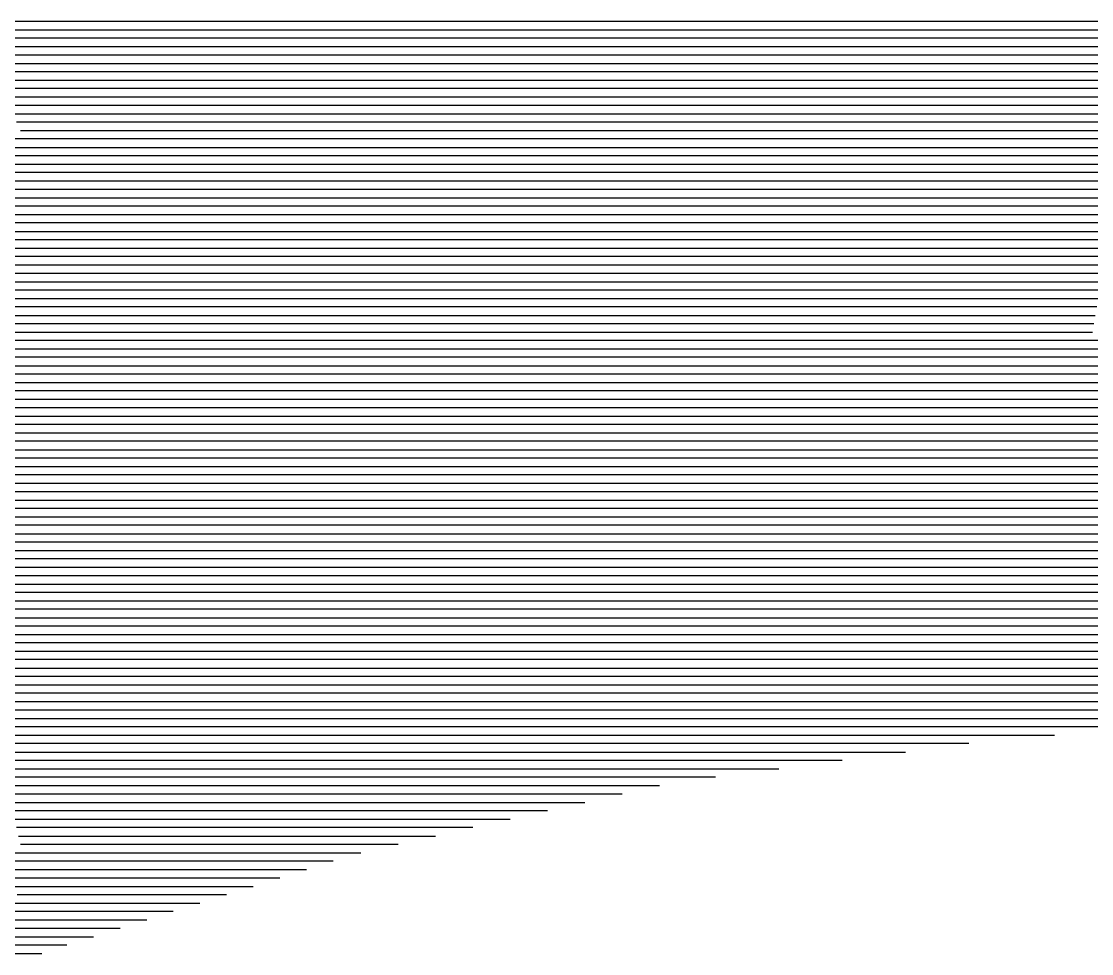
# Model space of a CAD drawing. Header units: metres. Extents: x -6.9 to 6.9, y -7 to 7.
# Drawn here: x -1.582 to -0.308, y 4.74 to 5.85 of the extents above; entities that cross this region are included whole.
import ezdxf

# ---------------------------------------------------------------- set-up
doc = ezdxf.new("R2010")
doc.units = ezdxf.units.M

msp = doc.modelspace()

# ---------------------------------------------------------------- linework, layer by layer
for p, q in [((-1.377505, 5.849597, -0.646579), (-1.643977, 5.849597, -0.691334)), ((-1.639323, 5.839597, -0.690096), (-1.37554, 5.839597, -0.645792)), ((-1.178918, 5.849597, -0.612239), (-1.377505, 5.849597, -0.646579)), ((-1.37554, 5.839597, -0.645792), (-1.174849, 5.839597, -0.611089)), ((-0.942635, 5.849597, -0.572134), (-1.178918, 5.849597, -0.612239)), ((-1.174849, 5.839597, -0.611089), (-0.941171, 5.839597, -0.571426)), ((-0.706876, 5.849597, -0.530883), (-0.942635, 5.849597, -0.572134)), ((-0.941171, 5.839597, -0.571426), (-0.70315, 5.839597, -0.529779)), ((-0.468075, 5.849597, -0.489869), (-0.706876, 5.849597, -0.530883)), ((-0.70315, 5.839597, -0.529779), (-0.467154, 5.839597, -0.489247)), ((-0.243137, 5.849597, -0.450748), (-0.468075, 5.849597, -0.489869)), ((-0.467154, 5.839597, -0.489247), (-0.244858, 5.839597, -0.450586)), ((-1.373575, 5.829597, -0.645006), (-1.634669, 5.829597, -0.688858)), ((-1.170781, 5.829597, -0.609939), (-1.373575, 5.829597, -0.645006)), ((-0.939707, 5.829597, -0.570718), (-1.170781, 5.829597, -0.609939)), ((-0.699425, 5.829597, -0.528676), (-0.939707, 5.829597, -0.570718)), ((-0.466233, 5.829597, -0.488625), (-0.699425, 5.829597, -0.528676)), ((-0.246579, 5.829597, -0.450423), (-0.466233, 5.829597, -0.488625)), ((-1.630015, 5.819597, -0.68762), (-1.37161, 5.819597, -0.64422)), ((-1.37161, 5.819597, -0.64422), (-1.166712, 5.819597, -0.608789)), ((-1.166712, 5.819597, -0.608789), (-0.938243, 5.819597, -0.57001)), ((-0.938243, 5.819597, -0.57001), (-0.695699, 5.819597, -0.527572)), ((-0.695699, 5.819597, -0.527572), (-0.465312, 5.819597, -0.488003)), ((-0.465312, 5.819597, -0.488003), (-0.248299, 5.819597, -0.450261)), ((-1.369644, 5.809597, -0.643433), (-1.62536, 5.809597, -0.686382)), ((-1.620706, 5.799597, -0.685144), (-1.367679, 5.799597, -0.642647)), ((-1.162643, 5.809597, -0.607639), (-1.369644, 5.809597, -0.643433)), ((-1.367679, 5.799597, -0.642647), (-1.158575, 5.799597, -0.606489)), ((-0.936779, 5.809597, -0.569302), (-1.162643, 5.809597, -0.607639)), ((-1.158575, 5.799597, -0.606489), (-0.935315, 5.799597, -0.568594)), ((-0.691973, 5.809597, -0.526468), (-0.936779, 5.809597, -0.569302)), ((-0.935315, 5.799597, -0.568594), (-0.688248, 5.799597, -0.525365)), ((-0.464391, 5.809597, -0.487381), (-0.691973, 5.809597, -0.526468)), ((-0.688248, 5.799597, -0.525365), (-0.46347, 5.799597, -0.486759)), ((-0.25002, 5.809597, -0.450098), (-0.464391, 5.809597, -0.487381)), ((-0.46347, 5.799597, -0.486759), (-0.251741, 5.799597, -0.449936)), ((-1.365714, 5.789597, -0.641861), (-1.616052, 5.789597, -0.683906)), ((-1.154506, 5.789597, -0.605339), (-1.365714, 5.789597, -0.641861)), ((-0.933851, 5.789597, -0.567886), (-1.154506, 5.789597, -0.605339)), ((-0.684522, 5.789597, -0.524261), (-0.933851, 5.789597, -0.567886)), ((-0.462549, 5.789597, -0.486137), (-0.684522, 5.789597, -0.524261)), ((-0.253462, 5.789597, -0.449773), (-0.462549, 5.789597, -0.486137)), ((-1.611398, 5.779597, -0.682668), (-1.363749, 5.779597, -0.641074)), ((-1.363749, 5.779597, -0.641074), (-1.150438, 5.779597, -0.604189)), ((-1.150438, 5.779597, -0.604189), (-0.932387, 5.779597, -0.567178)), ((-0.932387, 5.779597, -0.567178), (-0.680796, 5.779597, -0.523157)), ((-0.680796, 5.779597, -0.523157), (-0.461628, 5.779597, -0.485516)), ((-0.461628, 5.779597, -0.485516), (-0.255182, 5.779597, -0.449611)), ((-1.361783, 5.769597, -0.640288), (-1.606744, 5.769597, -0.68143)), ((-1.146369, 5.769597, -0.603039), (-1.361783, 5.769597, -0.640288)), ((-0.930923, 5.769597, -0.56647), (-1.146369, 5.769597, -0.603039)), ((-0.677071, 5.769597, -0.522054), (-0.930923, 5.769597, -0.56647)), ((-0.460707, 5.769597, -0.484894), (-0.677071, 5.769597, -0.522054)), ((-0.256903, 5.769597, -0.449448), (-0.460707, 5.769597, -0.484894)), ((-1.60209, 5.759597, -0.680193), (-1.359818, 5.759597, -0.639502)), ((-1.357853, 5.749597, -0.638715), (-1.597436, 5.749597, -0.678955)), ((-1.359818, 5.759597, -0.639502), (-1.1423, 5.759597, -0.601889)), ((-1.138232, 5.749597, -0.600739), (-1.357853, 5.749597, -0.638715)), ((-1.1423, 5.759597, -0.601889), (-0.929459, 5.759597, -0.565762)), ((-0.927995, 5.749597, -0.565054), (-1.138232, 5.749597, -0.600739)), ((-0.929459, 5.759597, -0.565762), (-0.673345, 5.759597, -0.52095)), ((-0.669619, 5.749597, -0.519846), (-0.927995, 5.749597, -0.565054)), ((-0.673345, 5.759597, -0.52095), (-0.459785, 5.759597, -0.484272)), ((-0.458864, 5.749597, -0.48365), (-0.669619, 5.749597, -0.519846)), ((-0.459785, 5.759597, -0.484272), (-0.258624, 5.759597, -0.449286)), ((-0.260345, 5.749597, -0.449123), (-0.458864, 5.749597, -0.48365)), ((-1.592782, 5.739597, -0.677717), (-1.355888, 5.739597, -0.637929)), ((-1.355888, 5.739597, -0.637929), (-1.134163, 5.739597, -0.599589)), ((-1.134163, 5.739597, -0.599589), (-0.926531, 5.739597, -0.564346)), ((-0.926531, 5.739597, -0.564346), (-0.665894, 5.739597, -0.518743)), ((-0.665894, 5.739597, -0.518743), (-0.457943, 5.739597, -0.483028)), ((-0.457943, 5.739597, -0.483028), (-0.262065, 5.739597, -0.448961)), ((-1.353922, 5.729597, -0.637143), (-1.588128, 5.729597, -0.676479)), ((-1.130095, 5.729597, -0.598439), (-1.353922, 5.729597, -0.637143)), ((-0.925067, 5.729597, -0.563638), (-1.130095, 5.729597, -0.598439)), ((-0.662168, 5.729597, -0.517639), (-0.925067, 5.729597, -0.563638)), ((-0.457022, 5.729597, -0.482406), (-0.662168, 5.729597, -0.517639)), ((-0.263786, 5.729597, -0.448798), (-0.457022, 5.729597, -0.482406)), ((-1.583474, 5.719597, -0.675241), (-1.351957, 5.719597, -0.636356)), ((-1.351957, 5.719597, -0.636356), (-1.126026, 5.719597, -0.597289)), ((-1.126026, 5.719597, -0.597289), (-0.923603, 5.719597, -0.56293)), ((-0.923603, 5.719597, -0.56293), (-0.658442, 5.719597, -0.516535)), ((-0.658442, 5.719597, -0.516535), (-0.456101, 5.719597, -0.481784)), ((-0.456101, 5.719597, -0.481784), (-0.265507, 5.719597, -0.448636)), ((-1.57882, 5.709597, -0.674003), (-1.789161, 5.709597, -0.709983)), ((-1.78671, 5.699597, -0.709122), (-1.574166, 5.699597, -0.672765)), ((-1.349992, 5.709597, -0.63557), (-1.57882, 5.709597, -0.674003)), ((-1.574166, 5.699597, -0.672765), (-1.348027, 5.699597, -0.634784)), ((-1.121957, 5.709597, -0.596139), (-1.349992, 5.709597, -0.63557)), ((-1.348027, 5.699597, -0.634784), (-1.117889, 5.699597, -0.594989)), ((-0.922139, 5.709597, -0.562222), (-1.121957, 5.709597, -0.596139)), ((-1.117889, 5.699597, -0.594989), (-0.920675, 5.699597, -0.561514)), ((-0.654717, 5.709597, -0.515432), (-0.922139, 5.709597, -0.562222)), ((-0.920675, 5.699597, -0.561514), (-0.650991, 5.699597, -0.514328)), ((-0.45518, 5.709597, -0.481162), (-0.654717, 5.709597, -0.515432)), ((-0.650991, 5.699597, -0.514328), (-0.454259, 5.699597, -0.48054)), ((-0.267228, 5.709597, -0.448473), (-0.45518, 5.709597, -0.481162)), ((-0.454259, 5.699597, -0.48054), (-0.268949, 5.699597, -0.448311)), ((-1.569512, 5.689597, -0.671527), (-1.78426, 5.689597, -0.708261)), ((-1.346062, 5.689597, -0.633997), (-1.569512, 5.689597, -0.671527)), ((-1.11382, 5.689597, -0.593839), (-1.346062, 5.689597, -0.633997)), ((-0.919211, 5.689597, -0.560806), (-1.11382, 5.689597, -0.593839)), ((-0.647265, 5.689597, -0.513224), (-0.919211, 5.689597, -0.560806)), ((-0.453338, 5.689597, -0.479918), (-0.647265, 5.689597, -0.513224)), ((-0.270669, 5.689597, -0.448148), (-0.453338, 5.689597, -0.479918)), ((-1.781809, 5.679597, -0.7074), (-1.564858, 5.679597, -0.670289)), ((-1.564858, 5.679597, -0.670289), (-1.344096, 5.679597, -0.633211)), ((-1.344096, 5.679597, -0.633211), (-1.109752, 5.679597, -0.592689)), ((-1.109752, 5.679597, -0.592689), (-0.917747, 5.679597, -0.560099)), ((-0.917747, 5.679597, -0.560099), (-0.64354, 5.679597, -0.512121)), ((-0.64354, 5.679597, -0.512121), (-0.452417, 5.679597, -0.479296)), ((-0.452417, 5.679597, -0.479296), (-0.27239, 5.679597, -0.447986)), ((-1.560204, 5.669597, -0.669051), (-1.779359, 5.669597, -0.706539)), ((-1.776908, 5.659597, -0.705678), (-1.55555, 5.659597, -0.667813)), ((-1.342131, 5.669597, -0.632425), (-1.560204, 5.669597, -0.669051)), ((-1.55555, 5.659597, -0.667813), (-1.340166, 5.659597, -0.631638)), ((-1.105683, 5.669597, -0.591539), (-1.342131, 5.669597, -0.632425)), ((-1.340166, 5.659597, -0.631638), (-1.101614, 5.659597, -0.590389)), ((-0.916283, 5.669597, -0.559391), (-1.105683, 5.669597, -0.591539)), ((-1.101614, 5.659597, -0.590389), (-0.914819, 5.659597, -0.558683)), ((-0.639814, 5.669597, -0.511017), (-0.916283, 5.669597, -0.559391)), ((-0.914819, 5.659597, -0.558683), (-0.636088, 5.659597, -0.509913)), ((-0.451496, 5.669597, -0.478674), (-0.639814, 5.669597, -0.511017)), ((-0.636088, 5.659597, -0.509913), (-0.450575, 5.659597, -0.478052)), ((-0.274111, 5.669597, -0.447823), (-0.451496, 5.669597, -0.478674)), ((-0.450575, 5.659597, -0.478052), (-0.275832, 5.659597, -0.447661)), ((-1.550895, 5.649597, -0.666575), (-1.774458, 5.649597, -0.704817)), ((-1.338201, 5.649597, -0.630852), (-1.550895, 5.649597, -0.666575)), ((-1.097546, 5.649597, -0.589239), (-1.338201, 5.649597, -0.630852)), ((-0.913355, 5.649597, -0.557975), (-1.097546, 5.649597, -0.589239)), ((-0.632363, 5.649597, -0.50881), (-0.913355, 5.649597, -0.557975)), ((-0.449654, 5.649597, -0.47743), (-0.632363, 5.649597, -0.50881)), ((-0.277552, 5.649597, -0.447498), (-0.449654, 5.649597, -0.47743)), ((-1.772007, 5.639597, -0.703956), (-1.546241, 5.639597, -0.665337)), ((-1.546241, 5.639597, -0.665337), (-1.336235, 5.639597, -0.630066)), ((-1.336235, 5.639597, -0.630066), (-1.093477, 5.639597, -0.588089)), ((-1.093477, 5.639597, -0.588089), (-0.911891, 5.639597, -0.557267)), ((-0.911891, 5.639597, -0.557267), (-0.628637, 5.639597, -0.507706)), ((-0.628637, 5.639597, -0.507706), (-0.448733, 5.639597, -0.476808)), ((-0.448733, 5.639597, -0.476808), (-0.279273, 5.639597, -0.447335)), ((-1.541587, 5.629597, -0.664099), (-1.769557, 5.629597, -0.703095)), ((-1.33427, 5.629597, -0.629279), (-1.541587, 5.629597, -0.664099)), ((-1.089409, 5.629597, -0.586939), (-1.33427, 5.629597, -0.629279)), ((-0.910427, 5.629597, -0.556559), (-1.089409, 5.629597, -0.586939)), ((-0.624911, 5.629597, -0.506602), (-0.910427, 5.629597, -0.556559)), ((-0.447812, 5.629597, -0.476186), (-0.624911, 5.629597, -0.506602)), ((-0.280994, 5.629597, -0.447173), (-0.447812, 5.629597, -0.476186)), ((-1.767106, 5.619597, -0.702234), (-1.536933, 5.619597, -0.662861)), ((-1.532279, 5.609597, -0.661624), (-1.764656, 5.609597, -0.701373)), ((-1.536933, 5.619597, -0.662861), (-1.332305, 5.619597, -0.628493)), ((-1.33034, 5.609597, -0.627707), (-1.532279, 5.609597, -0.661624)), ((-1.332305, 5.619597, -0.628493), (-1.08534, 5.619597, -0.585788)), ((-1.081271, 5.609597, -0.584638), (-1.33034, 5.609597, -0.627707)), ((-1.08534, 5.619597, -0.585788), (-0.908963, 5.619597, -0.555851)), ((-0.907499, 5.609597, -0.555143), (-1.081271, 5.609597, -0.584638)), ((-0.908963, 5.619597, -0.555851), (-0.621186, 5.619597, -0.505499)), ((-0.61746, 5.609597, -0.504395), (-0.907499, 5.609597, -0.555143)), ((-0.621186, 5.619597, -0.505499), (-0.446891, 5.619597, -0.475564)), ((-0.44597, 5.609597, -0.474942), (-0.61746, 5.609597, -0.504395)), ((-0.446891, 5.619597, -0.475564), (-0.282715, 5.619597, -0.44701)), ((-0.284435, 5.609597, -0.446848), (-0.44597, 5.609597, -0.474942)), ((-1.762205, 5.599597, -0.700512), (-1.527625, 5.599597, -0.660386)), ((-1.527625, 5.599597, -0.660386), (-1.328374, 5.599597, -0.62692)), ((-1.328374, 5.599597, -0.62692), (-1.077203, 5.599597, -0.583488)), ((-1.077203, 5.599597, -0.583488), (-0.906035, 5.599597, -0.554435)), ((-0.906035, 5.599597, -0.554435), (-0.613734, 5.599597, -0.503291)), ((-0.613734, 5.599597, -0.503291), (-0.445049, 5.599597, -0.47432)), ((-0.445049, 5.599597, -0.47432), (-0.286156, 5.599597, -0.446685)), ((-1.522971, 5.589597, -0.659148), (-1.759755, 5.589597, -0.699651)), ((-1.326409, 5.589597, -0.626134), (-1.522971, 5.589597, -0.659148)), ((-1.073134, 5.589597, -0.582338), (-1.326409, 5.589597, -0.626134)), ((-0.904571, 5.589597, -0.553727), (-1.073134, 5.589597, -0.582338)), ((-0.610009, 5.589597, -0.502188), (-0.904571, 5.589597, -0.553727)), ((-0.444128, 5.589597, -0.473698), (-0.610009, 5.589597, -0.502188)), ((-0.287877, 5.589597, -0.446523), (-0.444128, 5.589597, -0.473698)), ((-1.757304, 5.579597, -0.69879), (-1.518317, 5.579597, -0.65791)), ((-1.518317, 5.579597, -0.65791), (-1.324444, 5.579597, -0.625348)), ((-1.324444, 5.579597, -0.625348), (-1.069066, 5.579597, -0.581188)), ((-1.069066, 5.579597, -0.581188), (-0.903107, 5.579597, -0.553019)), ((-0.903107, 5.579597, -0.553019), (-0.606283, 5.579597, -0.501084)), ((-0.606283, 5.579597, -0.501084), (-0.443207, 5.579597, -0.473076)), ((-0.443207, 5.579597, -0.473076), (-0.289598, 5.579597, -0.44636)), ((-1.513663, 5.569597, -0.656672), (-1.754854, 5.569597, -0.697929)), ((-1.752403, 5.559597, -0.697068), (-1.509009, 5.559597, -0.655434)), ((-1.322479, 5.569597, -0.624561), (-1.513663, 5.569597, -0.656672)), ((-1.509009, 5.559597, -0.655434), (-1.320513, 5.559597, -0.623775)), ((-1.064997, 5.569597, -0.580038), (-1.322479, 5.569597, -0.624561)), ((-1.320513, 5.559597, -0.623775), (-1.060928, 5.559597, -0.578888)), ((-0.901643, 5.569597, -0.552311), (-1.064997, 5.569597, -0.580038)), ((-1.060928, 5.559597, -0.578888), (-0.900179, 5.559597, -0.551603)), ((-0.602557, 5.569597, -0.49998), (-0.901643, 5.569597, -0.552311)), ((-0.900179, 5.559597, -0.551603), (-0.598832, 5.559597, -0.498877)), ((-0.442286, 5.569597, -0.472454), (-0.602557, 5.569597, -0.49998)), ((-0.598832, 5.559597, -0.498877), (-0.441365, 5.559597, -0.471832)), ((-0.291318, 5.569597, -0.446198), (-0.442286, 5.569597, -0.472454)), ((-0.441365, 5.559597, -0.471832), (-0.293039, 5.559597, -0.446035)), ((-1.504355, 5.549597, -0.654196), (-1.749952, 5.549597, -0.696207)), ((-1.318548, 5.549597, -0.622989), (-1.504355, 5.549597, -0.654196)), ((-1.05686, 5.549597, -0.577738), (-1.318548, 5.549597, -0.622989)), ((-0.898715, 5.549597, -0.550895), (-1.05686, 5.549597, -0.577738)), ((-0.595106, 5.549597, -0.497773), (-0.898715, 5.549597, -0.550895)), ((-0.440444, 5.549597, -0.47121), (-0.595106, 5.549597, -0.497773)), ((-0.29476, 5.549597, -0.445873), (-0.440444, 5.549597, -0.47121)), ((-1.747502, 5.539597, -0.695346), (-1.499701, 5.539597, -0.652958)), ((-1.499701, 5.539597, -0.652958), (-1.316583, 5.539597, -0.622202)), ((-1.316583, 5.539597, -0.622202), (-1.052791, 5.539597, -0.576588)), ((-1.052791, 5.539597, -0.576588), (-0.897251, 5.539597, -0.550187)), ((-0.897251, 5.539597, -0.550187), (-0.59138, 5.539597, -0.496669)), ((-0.59138, 5.539597, -0.496669), (-0.439523, 5.539597, -0.470588)), ((-0.439523, 5.539597, -0.470588), (-0.296481, 5.539597, -0.44571)), ((-1.495047, 5.529597, -0.65172), (-1.745051, 5.529597, -0.694485)), ((-1.742601, 5.519597, -0.693624), (-1.490393, 5.519597, -0.650482)), ((-1.314618, 5.529597, -0.621416), (-1.495047, 5.529597, -0.65172)), ((-1.490393, 5.519597, -0.650482), (-1.312652, 5.519597, -0.62063)), ((-1.048723, 5.529597, -0.575438), (-1.314618, 5.529597, -0.621416)), ((-1.312652, 5.519597, -0.62063), (-1.044654, 5.519597, -0.574288)), ((-0.895787, 5.529597, -0.549479), (-1.048723, 5.529597, -0.575438)), ((-1.044654, 5.519597, -0.574288), (-0.894323, 5.519597, -0.548771)), ((-0.587655, 5.529597, -0.495566), (-0.895787, 5.529597, -0.549479)), ((-0.894323, 5.519597, -0.548771), (-0.583929, 5.519597, -0.494462)), ((-0.438601, 5.529597, -0.469966), (-0.587655, 5.529597, -0.495566)), ((-0.583929, 5.519597, -0.494462), (-0.43768, 5.519597, -0.469344)), ((-0.298202, 5.529597, -0.445548), (-0.438601, 5.529597, -0.469966)), ((-0.43768, 5.519597, -0.469344), (-0.299922, 5.519597, -0.445385)), ((-1.485739, 5.509597, -0.649244), (-1.74015, 5.509597, -0.692763)), ((-1.310687, 5.509597, -0.619843), (-1.485739, 5.509597, -0.649244)), ((-1.040585, 5.509597, -0.573138), (-1.310687, 5.509597, -0.619843)), ((-0.892859, 5.509597, -0.548063), (-1.040585, 5.509597, -0.573138)), ((-0.580203, 5.509597, -0.493358), (-0.892859, 5.509597, -0.548063)), ((-0.436759, 5.509597, -0.468722), (-0.580203, 5.509597, -0.493358)), ((-0.301643, 5.509597, -0.445223), (-0.436759, 5.509597, -0.468722)), ((-1.7377, 5.499597, -0.691901), (-1.481084, 5.499597, -0.648006)), ((-1.481084, 5.499597, -0.648006), (-1.308722, 5.499597, -0.619057)), ((-1.308722, 5.499597, -0.619057), (-1.036517, 5.499597, -0.571988)), ((-1.036517, 5.499597, -0.571988), (-0.891395, 5.499597, -0.547355)), ((-0.891395, 5.499597, -0.547355), (-0.576478, 5.499597, -0.492255)), ((-0.576478, 5.499597, -0.492255), (-0.435838, 5.499597, -0.4681)), ((-0.435838, 5.499597, -0.4681), (-0.303364, 5.499597, -0.44506)), ((-1.47643, 5.489597, -0.646768), (-1.735249, 5.489597, -0.69104)), ((-1.306757, 5.489597, -0.618271), (-1.47643, 5.489597, -0.646768)), ((-1.032448, 5.489597, -0.570838), (-1.306757, 5.489597, -0.618271)), ((-0.889931, 5.489597, -0.546648), (-1.032448, 5.489597, -0.570838)), ((-0.572752, 5.489597, -0.491151), (-0.889931, 5.489597, -0.546648)), ((-0.434917, 5.489597, -0.467478), (-0.572752, 5.489597, -0.491151)), ((-0.305085, 5.489597, -0.444898), (-0.434917, 5.489597, -0.467478)), ((-1.732799, 5.479597, -0.690179), (-1.471776, 5.479597, -0.64553)), ((-1.467122, 5.469597, -0.644292), (-1.730348, 5.469597, -0.689318)), ((-1.471776, 5.479597, -0.64553), (-1.304791, 5.479597, -0.617484)), ((-1.302826, 5.469597, -0.616698), (-1.467122, 5.469597, -0.644292)), ((-1.304791, 5.479597, -0.617484), (-1.02838, 5.479597, -0.569688)), ((-1.024311, 5.469597, -0.568538), (-1.302826, 5.469597, -0.616698)), ((-1.02838, 5.479597, -0.569688), (-0.888467, 5.479597, -0.54594)), ((-0.887003, 5.469597, -0.545232), (-1.024311, 5.469597, -0.568538)), ((-0.888467, 5.479597, -0.54594), (-0.569026, 5.479597, -0.490047)), ((-0.565301, 5.469597, -0.488944), (-0.887003, 5.469597, -0.545232)), ((-0.569026, 5.479597, -0.490047), (-0.433996, 5.479597, -0.466856)), ((-0.433075, 5.469597, -0.466234), (-0.565301, 5.469597, -0.488944)), ((-0.433996, 5.479597, -0.466856), (-0.306805, 5.479597, -0.444735)), ((-0.308526, 5.469597, -0.444573), (-0.433075, 5.469597, -0.466234)), ((0.01901, 5.469597, -0.386533), (-0.308526, 5.469597, -0.444573)), ((-1.727898, 5.459597, -0.688457), (-1.462468, 5.459597, -0.643054)), ((-1.462468, 5.459597, -0.643054), (-1.300861, 5.459597, -0.615912)), ((-1.300861, 5.459597, -0.615912), (-1.020242, 5.459597, -0.567388)), ((-1.020242, 5.459597, -0.567388), (-0.885539, 5.459597, -0.544524)), ((-0.885539, 5.459597, -0.544524), (-0.561575, 5.459597, -0.48784)), ((-0.561575, 5.459597, -0.48784), (-0.432154, 5.459597, -0.465612)), ((-0.432154, 5.459597, -0.465612), (-0.310247, 5.459597, -0.44441)), ((-0.310247, 5.459597, -0.44441), (0.019436, 5.459597, -0.38599)), ((-1.457814, 5.449597, -0.641817), (-1.725447, 5.449597, -0.687596)), ((-1.298896, 5.449597, -0.615125), (-1.457814, 5.449597, -0.641817)), ((-1.016174, 5.449597, -0.566238), (-1.298896, 5.449597, -0.615125)), ((-0.884075, 5.449597, -0.543816), (-1.016174, 5.449597, -0.566238)), ((-0.557849, 5.449597, -0.486736), (-0.884075, 5.449597, -0.543816)), ((-0.431233, 5.449597, -0.46499), (-0.557849, 5.449597, -0.486736)), ((-0.311968, 5.449597, -0.444248), (-0.431233, 5.449597, -0.46499)), ((0.019862, 5.449597, -0.385447), (-0.311968, 5.449597, -0.444248)), ((-1.722997, 5.439597, -0.686735), (-1.45316, 5.439597, -0.640579)), ((-1.45316, 5.439597, -0.640579), (-1.29693, 5.439597, -0.614339)), ((-1.29693, 5.439597, -0.614339), (-1.012105, 5.439597, -0.565088)), ((-1.012105, 5.439597, -0.565088), (-0.882611, 5.439597, -0.543108)), ((-0.882611, 5.439597, -0.543108), (-0.554124, 5.439597, -0.485633)), ((-0.554124, 5.439597, -0.485633), (-0.430312, 5.439597, -0.464368)), ((-0.430312, 5.439597, -0.464368), (-0.313688, 5.439597, -0.444085)), ((-0.313688, 5.439597, -0.444085), (0.020288, 5.439597, -0.384904)), ((-1.448506, 5.429597, -0.639341), (-1.720546, 5.429597, -0.685874)), ((-1.718096, 5.419597, -0.685013), (-1.443852, 5.419597, -0.638103)), ((-1.294965, 5.429597, -0.613553), (-1.448506, 5.429597, -0.639341)), ((-1.443852, 5.419597, -0.638103), (-1.293, 5.419597, -0.612766)), ((-1.008037, 5.429597, -0.563938), (-1.294965, 5.429597, -0.613553)), ((-1.293, 5.419597, -0.612766), (-1.003968, 5.419597, -0.562788)), ((-0.881147, 5.429597, -0.5424), (-1.008037, 5.429597, -0.563938)), ((-1.003968, 5.419597, -0.562788), (-0.879683, 5.419597, -0.541692)), ((-0.550398, 5.429597, -0.484529), (-0.881147, 5.429597, -0.5424)), ((-0.879683, 5.419597, -0.541692), (-0.546672, 5.419597, -0.483425)), ((-0.429391, 5.429597, -0.463746), (-0.550398, 5.429597, -0.484529)), ((-0.546672, 5.419597, -0.483425), (-0.42847, 5.419597, -0.463124)), ((-0.315409, 5.429597, -0.443923), (-0.429391, 5.429597, -0.463746)), ((-0.42847, 5.419597, -0.463124), (-0.31713, 5.419597, -0.44376)), ((-0.31713, 5.419597, -0.44376), (0.02114, 5.419597, -0.383818)), ((0.020714, 5.429597, -0.384361), (-0.315409, 5.429597, -0.443923)), ((-1.439198, 5.409597, -0.636865), (-1.715645, 5.409597, -0.684152)), ((-1.291035, 5.409597, -0.61198), (-1.439198, 5.409597, -0.636865)), ((-0.999899, 5.409597, -0.561638), (-1.291035, 5.409597, -0.61198)), ((-0.878219, 5.409597, -0.540984), (-0.999899, 5.409597, -0.561638)), ((-0.542947, 5.409597, -0.482322), (-0.878219, 5.409597, -0.540984)), ((-0.427549, 5.409597, -0.462502), (-0.542947, 5.409597, -0.482322)), ((-0.318851, 5.409597, -0.443598), (-0.427549, 5.409597, -0.462502)), ((0.021565, 5.409597, -0.383275), (-0.318851, 5.409597, -0.443598)), ((-1.713195, 5.399597, -0.683291), (-1.434544, 5.399597, -0.635627)), ((-1.434544, 5.399597, -0.635627), (-1.289069, 5.399597, -0.611194)), ((-1.289069, 5.399597, -0.611194), (-0.995831, 5.399597, -0.560487)), ((-0.995831, 5.399597, -0.560487), (-0.876755, 5.399597, -0.540276)), ((-0.876755, 5.399597, -0.540276), (-0.539221, 5.399597, -0.481218)), ((-0.539221, 5.399597, -0.481218), (-0.426628, 5.399597, -0.46188)), ((-0.426628, 5.399597, -0.46188), (-0.320571, 5.399597, -0.443435)), ((-0.320571, 5.399597, -0.443435), (0.021991, 5.399597, -0.382732)), ((-1.42989, 5.389597, -0.634389), (-1.710744, 5.389597, -0.68243)), ((-1.708294, 5.379597, -0.681569), (-1.425236, 5.379597, -0.633151)), ((-1.287104, 5.389597, -0.610407), (-1.42989, 5.389597, -0.634389)), ((-1.425236, 5.379597, -0.633151), (-1.285139, 5.379597, -0.609621)), ((-0.991762, 5.389597, -0.559337), (-1.287104, 5.389597, -0.610407)), ((-1.285139, 5.379597, -0.609621), (-0.987694, 5.379597, -0.558187)), ((-0.875291, 5.389597, -0.539568), (-0.991762, 5.389597, -0.559337)), ((-0.987694, 5.379597, -0.558187), (-0.873827, 5.379597, -0.53886)), ((-0.535495, 5.389597, -0.480114), (-0.875291, 5.389597, -0.539568)), ((-0.873827, 5.379597, -0.53886), (-0.53177, 5.379597, -0.479011)), ((-0.425707, 5.389597, -0.461258), (-0.535495, 5.389597, -0.480114)), ((-0.53177, 5.379597, -0.479011), (-0.424786, 5.379597, -0.460636)), ((-0.322292, 5.389597, -0.443273), (-0.425707, 5.389597, -0.461258)), ((-0.424786, 5.379597, -0.460636), (-0.324013, 5.379597, -0.44311)), ((-0.324013, 5.379597, -0.44311), (0.022843, 5.379597, -0.381646)), ((0.022417, 5.389597, -0.382189), (-0.322292, 5.389597, -0.443273)), ((-1.420582, 5.369597, -0.631913), (-1.705843, 5.369597, -0.680708)), ((-1.283174, 5.369597, -0.608835), (-1.420582, 5.369597, -0.631913)), ((-0.983625, 5.369597, -0.557037), (-1.283174, 5.369597, -0.608835)), ((-0.872363, 5.369597, -0.538152), (-0.983625, 5.369597, -0.557037)), ((-0.528044, 5.369597, -0.477907), (-0.872363, 5.369597, -0.538152)), ((-0.423865, 5.369597, -0.460014), (-0.528044, 5.369597, -0.477907)), ((-0.325734, 5.369597, -0.442947), (-0.423865, 5.369597, -0.460014)), ((0.023269, 5.369597, -0.381103), (-0.325734, 5.369597, -0.442947)), ((-1.703393, 5.359597, -0.679847), (-1.415928, 5.359597, -0.630675)), ((-1.415928, 5.359597, -0.630675), (-1.281208, 5.359597, -0.608048)), ((-1.281208, 5.359597, -0.608048), (-0.979556, 5.359597, -0.555887)), ((-0.979556, 5.359597, -0.555887), (-0.870899, 5.359597, -0.537444)), ((-0.870899, 5.359597, -0.537444), (-0.524318, 5.359597, -0.476803)), ((-0.524318, 5.359597, -0.476803), (-0.422944, 5.359597, -0.459392)), ((-0.422944, 5.359597, -0.459392), (-0.327454, 5.359597, -0.442785)), ((-0.327454, 5.359597, -0.442785), (0.023695, 5.359597, -0.380561)), ((-1.411274, 5.349597, -0.629437), (-1.700942, 5.349597, -0.678986)), ((-1.279243, 5.349597, -0.607262), (-1.411274, 5.349597, -0.629437)), ((-0.975488, 5.349597, -0.554737), (-1.279243, 5.349597, -0.607262)), ((-0.869435, 5.349597, -0.536736), (-0.975488, 5.349597, -0.554737)), ((-0.520593, 5.349597, -0.4757), (-0.869435, 5.349597, -0.536736)), ((-0.422023, 5.349597, -0.45877), (-0.520593, 5.349597, -0.4757)), ((-0.329175, 5.349597, -0.442622), (-0.422023, 5.349597, -0.45877)), ((0.024121, 5.349597, -0.380018), (-0.329175, 5.349597, -0.442622)), ((-1.698492, 5.339597, -0.678125), (-1.406619, 5.339597, -0.628199)), ((-1.401965, 5.329597, -0.626961), (-1.696041, 5.329597, -0.677264)), ((-1.406619, 5.339597, -0.628199), (-1.277278, 5.339597, -0.606476)), ((-1.275313, 5.329597, -0.605689), (-1.401965, 5.329597, -0.626961)), ((-1.277278, 5.339597, -0.606476), (-0.971419, 5.339597, -0.553587)), ((-0.967351, 5.329597, -0.552437), (-1.275313, 5.329597, -0.605689)), ((-0.971419, 5.339597, -0.553587), (-0.867971, 5.339597, -0.536028)), ((-0.866507, 5.329597, -0.53532), (-0.967351, 5.329597, -0.552437)), ((-0.867971, 5.339597, -0.536028), (-0.516867, 5.339597, -0.474596)), ((-0.513141, 5.329597, -0.473492), (-0.866507, 5.329597, -0.53532)), ((-0.516867, 5.339597, -0.474596), (-0.421102, 5.339597, -0.458148)), ((-0.420181, 5.329597, -0.457526), (-0.513141, 5.329597, -0.473492)), ((-0.421102, 5.339597, -0.458148), (-0.330896, 5.339597, -0.44246)), ((-0.332617, 5.329597, -0.442297), (-0.420181, 5.329597, -0.457526)), ((0.024972, 5.329597, -0.378932), (-0.332617, 5.329597, -0.442297)), ((-0.330896, 5.339597, -0.44246), (0.024547, 5.339597, -0.379475)), ((-1.693591, 5.319597, -0.676403), (-1.397311, 5.319597, -0.625723)), ((-1.397311, 5.319597, -0.625723), (-1.273348, 5.319597, -0.604903)), ((-1.273348, 5.319597, -0.604903), (-0.963282, 5.319597, -0.551287)), ((-0.963282, 5.319597, -0.551287), (-0.865043, 5.319597, -0.534612)), ((-0.865043, 5.319597, -0.534612), (-0.509416, 5.319597, -0.472389)), ((-0.509416, 5.319597, -0.472389), (-0.41926, 5.319597, -0.456904)), ((-0.41926, 5.319597, -0.456904), (-0.334338, 5.319597, -0.442135)), ((-0.334338, 5.319597, -0.442135), (0.025398, 5.319597, -0.378389)), ((-1.392657, 5.309597, -0.624485), (-1.69114, 5.309597, -0.675542)), ((-1.271382, 5.309597, -0.604117), (-1.392657, 5.309597, -0.624485)), ((-0.959213, 5.309597, -0.550137), (-1.271382, 5.309597, -0.604117)), ((-0.863579, 5.309597, -0.533905), (-0.959213, 5.309597, -0.550137)), ((-0.50569, 5.309597, -0.471285), (-0.863579, 5.309597, -0.533905)), ((-0.418339, 5.309597, -0.456282), (-0.50569, 5.309597, -0.471285)), ((-0.336058, 5.309597, -0.441972), (-0.418339, 5.309597, -0.456282)), ((0.025824, 5.309597, -0.377846), (-0.336058, 5.309597, -0.441972)), ((-1.68869, 5.299597, -0.674681), (-1.388003, 5.299597, -0.623247)), ((-1.383349, 5.289597, -0.62201), (-1.686239, 5.289597, -0.67382)), ((-1.388003, 5.299597, -0.623247), (-1.269417, 5.299597, -0.60333)), ((-1.267452, 5.289597, -0.602544), (-1.383349, 5.289597, -0.62201)), ((-1.269417, 5.299597, -0.60333), (-0.955145, 5.299597, -0.548987)), ((-0.951076, 5.289597, -0.547837), (-1.267452, 5.289597, -0.602544)), ((-0.955145, 5.299597, -0.548987), (-0.862115, 5.299597, -0.533197)), ((-0.860651, 5.289597, -0.532489), (-0.951076, 5.289597, -0.547837)), ((-0.862115, 5.299597, -0.533197), (-0.501964, 5.299597, -0.470181)), ((-0.498239, 5.289597, -0.469078), (-0.860651, 5.289597, -0.532489)), ((-0.501964, 5.299597, -0.470181), (-0.417418, 5.299597, -0.45566)), ((-0.416496, 5.289597, -0.455039), (-0.498239, 5.289597, -0.469078)), ((-0.417418, 5.299597, -0.45566), (-0.337779, 5.299597, -0.44181)), ((-0.3395, 5.289597, -0.441647), (-0.416496, 5.289597, -0.455039)), ((0.026676, 5.289597, -0.37676), (-0.3395, 5.289597, -0.441647)), ((-0.337779, 5.299597, -0.44181), (0.02625, 5.299597, -0.377303)), ((-1.683789, 5.279597, -0.672959), (-1.378695, 5.279597, -0.620772)), ((-1.378695, 5.279597, -0.620772), (-1.265487, 5.279597, -0.601758)), ((-1.265487, 5.279597, -0.601758), (-0.947008, 5.279597, -0.546687)), ((-0.947008, 5.279597, -0.546687), (-0.859187, 5.279597, -0.531781)), ((-0.859187, 5.279597, -0.531781), (-0.494513, 5.279597, -0.467974)), ((-0.494513, 5.279597, -0.467974), (-0.415575, 5.279597, -0.454417)), ((-0.415575, 5.279597, -0.454417), (-0.341221, 5.279597, -0.441485)), ((-0.341221, 5.279597, -0.441485), (0.027102, 5.279597, -0.376217)), ((-1.374041, 5.269597, -0.619534), (-1.681338, 5.269597, -0.672098)), ((-1.263521, 5.269597, -0.600971), (-1.374041, 5.269597, -0.619534)), ((-0.942939, 5.269597, -0.545537), (-1.263521, 5.269597, -0.600971)), ((-0.857723, 5.269597, -0.531073), (-0.942939, 5.269597, -0.545537)), ((-0.490787, 5.269597, -0.46687), (-0.857723, 5.269597, -0.531073)), ((-0.414654, 5.269597, -0.453795), (-0.490787, 5.269597, -0.46687)), ((-0.342941, 5.269597, -0.441322), (-0.414654, 5.269597, -0.453795)), ((0.027528, 5.269597, -0.375674), (-0.342941, 5.269597, -0.441322)), ((-1.678888, 5.259597, -0.671237), (-1.369387, 5.259597, -0.618296)), ((-1.369387, 5.259597, -0.618296), (-1.261556, 5.259597, -0.600185)), ((-1.261556, 5.259597, -0.600185), (-0.93887, 5.259597, -0.544387)), ((-0.93887, 5.259597, -0.544387), (-0.856259, 5.259597, -0.530365)), ((-0.856259, 5.259597, -0.530365), (-0.487062, 5.259597, -0.465767)), ((-0.487062, 5.259597, -0.465767), (-0.413733, 5.259597, -0.453173)), ((-0.413733, 5.259597, -0.453173), (-0.344662, 5.259597, -0.44116)), ((-0.344662, 5.259597, -0.44116), (0.027954, 5.259597, -0.375131)), ((-1.364733, 5.249597, -0.617058), (-1.676437, 5.249597, -0.670376)), ((-1.673987, 5.239597, -0.669515), (-1.360079, 5.239597, -0.61582)), ((-1.259591, 5.249597, -0.599399), (-1.364733, 5.249597, -0.617058)), ((-1.360079, 5.239597, -0.61582), (-1.257626, 5.239597, -0.598612)), ((-0.934802, 5.249597, -0.543237), (-1.259591, 5.249597, -0.599399)), ((-1.257626, 5.239597, -0.598612), (-0.930733, 5.239597, -0.542087)), ((-0.854795, 5.249597, -0.529657), (-0.934802, 5.249597, -0.543237)), ((-0.930733, 5.239597, -0.542087), (-0.853331, 5.239597, -0.528949)), ((-0.483336, 5.249597, -0.464663), (-0.854795, 5.249597, -0.529657)), ((-0.853331, 5.239597, -0.528949), (-0.47961, 5.239597, -0.463559)), ((-0.412812, 5.249597, -0.452551), (-0.483336, 5.249597, -0.464663)), ((-0.47961, 5.239597, -0.463559), (-0.411891, 5.239597, -0.451929)), ((-0.346383, 5.249597, -0.440997), (-0.412812, 5.249597, -0.452551)), ((-0.411891, 5.239597, -0.451929), (-0.348104, 5.239597, -0.440835)), ((-0.348104, 5.239597, -0.440835), (0.028805, 5.239597, -0.374046)), ((0.02838, 5.249597, -0.374589), (-0.346383, 5.249597, -0.440997)), ((-1.355425, 5.229597, -0.614582), (-1.671536, 5.229597, -0.668654)), ((-1.25566, 5.229597, -0.597826), (-1.355425, 5.229597, -0.614582)), ((-0.926665, 5.229597, -0.540937), (-1.25566, 5.229597, -0.597826)), ((-0.851868, 5.229597, -0.528241), (-0.926665, 5.229597, -0.540937)), ((-0.475885, 5.229597, -0.462456), (-0.851868, 5.229597, -0.528241)), ((-0.41097, 5.229597, -0.451307), (-0.475885, 5.229597, -0.462456)), ((-0.349824, 5.229597, -0.440672), (-0.41097, 5.229597, -0.451307)), ((0.029231, 5.229597, -0.373503), (-0.349824, 5.229597, -0.440672)), ((-1.669086, 5.219597, -0.667793), (-1.350771, 5.219597, -0.613344)), ((-1.350771, 5.219597, -0.613344), (-1.253695, 5.219597, -0.59704)), ((-1.253695, 5.219597, -0.59704), (-0.922596, 5.219597, -0.539787)), ((-0.922596, 5.219597, -0.539787), (-0.850404, 5.219597, -0.527533)), ((-0.850404, 5.219597, -0.527533), (-0.472159, 5.219597, -0.461352)), ((-0.472159, 5.219597, -0.461352), (-0.410049, 5.219597, -0.450685)), ((-0.410049, 5.219597, -0.450685), (-0.351545, 5.219597, -0.44051)), ((-0.351545, 5.219597, -0.44051), (0.029657, 5.219597, -0.37296)), ((-1.346117, 5.209597, -0.612106), (-1.666635, 5.209597, -0.666932)), ((-1.25173, 5.209597, -0.596253), (-1.346117, 5.209597, -0.612106)), ((-0.918527, 5.209597, -0.538637), (-1.25173, 5.209597, -0.596253)), ((-0.84894, 5.209597, -0.526825), (-0.918527, 5.209597, -0.538637)), ((-0.468433, 5.209597, -0.460248), (-0.84894, 5.209597, -0.526825)), ((-0.409128, 5.209597, -0.450063), (-0.468433, 5.209597, -0.460248)), ((-0.353266, 5.209597, -0.440347), (-0.409128, 5.209597, -0.450063)), ((0.030083, 5.209597, -0.372417), (-0.353266, 5.209597, -0.440347)), ((-1.664185, 5.199597, -0.666071), (-1.341463, 5.199597, -0.610868)), ((-1.336809, 5.189597, -0.60963), (-1.661734, 5.189597, -0.66521)), ((-1.341463, 5.199597, -0.610868), (-1.249765, 5.199597, -0.595467)), ((-1.247799, 5.189597, -0.594681), (-1.336809, 5.189597, -0.60963)), ((-1.249765, 5.199597, -0.595467), (-0.914459, 5.199597, -0.537487)), ((-0.91039, 5.189597, -0.536337), (-1.247799, 5.189597, -0.594681)), ((-0.914459, 5.199597, -0.537487), (-0.847476, 5.199597, -0.526117)), ((-0.846012, 5.189597, -0.525409), (-0.91039, 5.189597, -0.536337)), ((-0.847476, 5.199597, -0.526117), (-0.464707, 5.199597, -0.459145)), ((-0.460982, 5.189597, -0.458041), (-0.846012, 5.189597, -0.525409)), ((-0.464707, 5.199597, -0.459145), (-0.408207, 5.199597, -0.449441)), ((-0.407286, 5.189597, -0.448819), (-0.460982, 5.189597, -0.458041)), ((-0.408207, 5.199597, -0.449441), (-0.354987, 5.199597, -0.440185)), ((-0.356707, 5.189597, -0.440022), (-0.407286, 5.189597, -0.448819)), ((0.030935, 5.189597, -0.371331), (-0.356707, 5.189597, -0.440022)), ((-0.354987, 5.199597, -0.440185), (0.030509, 5.199597, -0.371874)), ((-1.659284, 5.179597, -0.664349), (-1.332154, 5.179597, -0.608392)), ((-1.332154, 5.179597, -0.608392), (-1.245834, 5.179597, -0.593894)), ((-1.245834, 5.179597, -0.593894), (-0.906322, 5.179597, -0.535187)), ((-0.906322, 5.179597, -0.535187), (-0.844548, 5.179597, -0.524701)), ((-0.844548, 5.179597, -0.524701), (-0.457256, 5.179597, -0.456937)), ((-0.457256, 5.179597, -0.456937), (-0.406365, 5.179597, -0.448197)), ((-0.406365, 5.179597, -0.448197), (-0.358428, 5.179597, -0.43986)), ((-0.358428, 5.179597, -0.43986), (0.031361, 5.179597, -0.370788)), ((-1.3275, 5.169597, -0.607154), (-1.656833, 5.169597, -0.663488)), ((-1.243869, 5.169597, -0.593108), (-1.3275, 5.169597, -0.607154)), ((-0.902253, 5.169597, -0.534036), (-1.243869, 5.169597, -0.593108)), ((-0.843084, 5.169597, -0.523993), (-0.902253, 5.169597, -0.534036)), ((-0.45353, 5.169597, -0.455834), (-0.843084, 5.169597, -0.523993)), ((-0.405444, 5.169597, -0.447575), (-0.45353, 5.169597, -0.455834)), ((-0.360149, 5.169597, -0.439697), (-0.405444, 5.169597, -0.447575)), ((0.031787, 5.169597, -0.370245), (-0.360149, 5.169597, -0.439697)), ((-1.654383, 5.159597, -0.662627), (-1.322846, 5.159597, -0.605916)), ((-1.318192, 5.149597, -0.604678), (-1.651932, 5.149597, -0.661766)), ((-1.322846, 5.159597, -0.605916), (-1.241904, 5.159597, -0.592322)), ((-1.239938, 5.149597, -0.591535), (-1.318192, 5.149597, -0.604678)), ((-1.241904, 5.159597, -0.592322), (-0.898184, 5.159597, -0.532886)), ((-0.894116, 5.149597, -0.531736), (-1.239938, 5.149597, -0.591535)), ((-0.898184, 5.159597, -0.532886), (-0.84162, 5.159597, -0.523285)), ((-0.840156, 5.149597, -0.522577), (-0.894116, 5.149597, -0.531736)), ((-0.84162, 5.159597, -0.523285), (-0.449805, 5.159597, -0.45473)), ((-0.446079, 5.149597, -0.453626), (-0.840156, 5.149597, -0.522577)), ((-0.449805, 5.159597, -0.45473), (-0.404523, 5.159597, -0.446953)), ((-0.403602, 5.149597, -0.446331), (-0.446079, 5.149597, -0.453626)), ((-0.404523, 5.159597, -0.446953), (-0.36187, 5.159597, -0.439535)), ((-0.363591, 5.149597, -0.439372), (-0.403602, 5.149597, -0.446331)), ((0.032638, 5.149597, -0.369159), (-0.363591, 5.149597, -0.439372)), ((-0.36187, 5.159597, -0.439535), (0.032212, 5.159597, -0.369702)), ((-1.649482, 5.139597, -0.660905), (-1.313538, 5.139597, -0.60344)), ((-1.313538, 5.139597, -0.60344), (-1.237973, 5.139597, -0.590749)), ((-1.237973, 5.139597, -0.590749), (-0.890047, 5.139597, -0.530586)), ((-0.890047, 5.139597, -0.530586), (-0.838692, 5.139597, -0.521869)), ((-0.838692, 5.139597, -0.521869), (-0.442353, 5.139597, -0.452523)), ((-0.442353, 5.139597, -0.452523), (-0.402681, 5.139597, -0.445709)), ((-0.402681, 5.139597, -0.445709), (-0.365311, 5.139597, -0.43921)), ((-0.365311, 5.139597, -0.43921), (0.033064, 5.139597, -0.368617)), ((-1.308884, 5.129597, -0.602203), (-1.647031, 5.129597, -0.660044)), ((-1.236008, 5.129597, -0.589963), (-1.308884, 5.129597, -0.602203)), ((-0.885979, 5.129597, -0.529436), (-1.236008, 5.129597, -0.589963)), ((-0.837228, 5.129597, -0.521161), (-0.885979, 5.129597, -0.529436)), ((-0.438628, 5.129597, -0.451419), (-0.837228, 5.129597, -0.521161)), ((-0.40176, 5.129597, -0.445087), (-0.438628, 5.129597, -0.451419)), ((-0.367032, 5.129597, -0.439047), (-0.40176, 5.129597, -0.445087)), ((0.03349, 5.129597, -0.368074), (-0.367032, 5.129597, -0.439047)), ((-1.64458, 5.119597, -0.659183), (-1.30423, 5.119597, -0.600965)), ((-1.30423, 5.119597, -0.600965), (-1.234043, 5.119597, -0.589176)), ((-1.234043, 5.119597, -0.589176), (-0.88191, 5.119597, -0.528286)), ((-0.88191, 5.119597, -0.528286), (-0.835764, 5.119597, -0.520454)), ((-0.835764, 5.119597, -0.520454), (-0.434902, 5.119597, -0.450315)), ((-0.434902, 5.119597, -0.450315), (-0.400839, 5.119597, -0.444465)), ((-0.400839, 5.119597, -0.444465), (-0.368753, 5.119597, -0.438884)), ((-0.368753, 5.119597, -0.438884), (0.033916, 5.119597, -0.367531)), ((-1.299576, 5.109597, -0.599727), (-1.64213, 5.109597, -0.658322)), ((-1.639679, 5.099597, -0.657461), (-1.294922, 5.099597, -0.598489)), ((-1.232077, 5.109597, -0.58839), (-1.299576, 5.109597, -0.599727)), ((-1.294922, 5.099597, -0.598489), (-1.230112, 5.099597, -0.587604)), ((-0.877841, 5.109597, -0.527136), (-1.232077, 5.109597, -0.58839)), ((-1.230112, 5.099597, -0.587604), (-0.873773, 5.099597, -0.525986)), ((-0.8343, 5.109597, -0.519746), (-0.877841, 5.109597, -0.527136)), ((-0.873773, 5.099597, -0.525986), (-0.832836, 5.099597, -0.519038)), ((-0.431176, 5.109597, -0.449212), (-0.8343, 5.109597, -0.519746)), ((-0.832836, 5.099597, -0.519038), (-0.427451, 5.099597, -0.448108)), ((-0.399918, 5.109597, -0.443843), (-0.431176, 5.109597, -0.449212)), ((-0.427451, 5.099597, -0.448108), (-0.398997, 5.099597, -0.443221)), ((-0.370474, 5.109597, -0.438722), (-0.399918, 5.109597, -0.443843)), ((-0.398997, 5.099597, -0.443221), (-0.372194, 5.099597, -0.438559)), ((-0.372194, 5.099597, -0.438559), (0.034768, 5.099597, -0.366445)), ((0.034342, 5.109597, -0.366988), (-0.370474, 5.109597, -0.438722)), ((-1.290268, 5.089597, -0.597251), (-1.637229, 5.089597, -0.6566)), ((-1.228147, 5.089597, -0.586817), (-1.290268, 5.089597, -0.597251)), ((-0.869704, 5.089597, -0.524836), (-1.228147, 5.089597, -0.586817)), ((-0.831372, 5.089597, -0.51833), (-0.869704, 5.089597, -0.524836)), ((-0.423725, 5.089597, -0.447004), (-0.831372, 5.089597, -0.51833)), ((-0.398076, 5.089597, -0.442599), (-0.423725, 5.089597, -0.447004)), ((-0.373915, 5.089597, -0.438397), (-0.398076, 5.089597, -0.442599)), ((0.035194, 5.089597, -0.365902), (-0.373915, 5.089597, -0.438397)), ((-1.634778, 5.079597, -0.655739), (-1.285614, 5.079597, -0.596013)), ((-1.285614, 5.079597, -0.596013), (-1.226182, 5.079597, -0.586031)), ((-1.226182, 5.079597, -0.586031), (-0.865636, 5.079597, -0.523686)), ((-0.865636, 5.079597, -0.523686), (-0.829908, 5.079597, -0.517622)), ((-0.829908, 5.079597, -0.517622), (-0.419999, 5.079597, -0.445901)), ((-0.419999, 5.079597, -0.445901), (-0.397155, 5.079597, -0.441977)), ((-0.397155, 5.079597, -0.441977), (-0.375636, 5.079597, -0.438234)), ((-0.375636, 5.079597, -0.438234), (0.035619, 5.079597, -0.365359)), ((-1.28096, 5.069597, -0.594775), (-1.632328, 5.069597, -0.654878)), ((-1.224216, 5.069597, -0.585245), (-1.28096, 5.069597, -0.594775)), ((-0.861567, 5.069597, -0.522536), (-1.224216, 5.069597, -0.585245)), ((-0.828444, 5.069597, -0.516914), (-0.861567, 5.069597, -0.522536)), ((-0.416274, 5.069597, -0.444797), (-0.828444, 5.069597, -0.516914)), ((-0.396234, 5.069597, -0.441355), (-0.416274, 5.069597, -0.444797)), ((-0.377357, 5.069597, -0.438072), (-0.396234, 5.069597, -0.441355)), ((0.036045, 5.069597, -0.364816), (-0.377357, 5.069597, -0.438072)), ((-1.629877, 5.059597, -0.654017), (-1.276306, 5.059597, -0.593537)), ((-1.271652, 5.049597, -0.592299), (-1.627427, 5.049597, -0.653156)), ((-1.276306, 5.059597, -0.593537), (-1.222251, 5.059597, -0.584458)), ((-1.220286, 5.049597, -0.583672), (-1.271652, 5.049597, -0.592299)), ((-1.222251, 5.059597, -0.584458), (-0.857498, 5.059597, -0.521386)), ((-0.85343, 5.049597, -0.520236), (-1.220286, 5.049597, -0.583672)), ((-0.857498, 5.059597, -0.521386), (-0.82698, 5.059597, -0.516206)), ((-0.825516, 5.049597, -0.515498), (-0.85343, 5.049597, -0.520236)), ((-0.82698, 5.059597, -0.516206), (-0.412548, 5.059597, -0.443693)), ((-0.408822, 5.049597, -0.44259), (-0.825516, 5.049597, -0.515498)), ((-0.412548, 5.059597, -0.443693), (-0.395312, 5.059597, -0.440733)), ((-0.394391, 5.049597, -0.440111), (-0.408822, 5.049597, -0.44259)), ((-0.395312, 5.059597, -0.440733), (-0.379077, 5.059597, -0.437909)), ((-0.380798, 5.049597, -0.437747), (-0.394391, 5.049597, -0.440111)), ((0.036897, 5.049597, -0.36373), (-0.380798, 5.049597, -0.437747)), ((-0.379077, 5.059597, -0.437909), (0.036471, 5.059597, -0.364273)), ((-1.624976, 5.039597, -0.652295), (-1.266998, 5.039597, -0.591061)), ((-1.266998, 5.039597, -0.591061), (-1.218321, 5.039597, -0.582886)), ((-1.218321, 5.039597, -0.582886), (-0.849361, 5.039597, -0.519086)), ((-0.849361, 5.039597, -0.519086), (-0.824052, 5.039597, -0.51479)), ((-0.824052, 5.039597, -0.51479), (-0.405097, 5.039597, -0.441486)), ((-0.405097, 5.039597, -0.441486), (-0.39347, 5.039597, -0.439489)), ((-0.39347, 5.039597, -0.439489), (-0.382519, 5.039597, -0.437584)), ((-0.382519, 5.039597, -0.437584), (0.037323, 5.039597, -0.363187)), ((-1.262343, 5.029597, -0.589823), (-1.622526, 5.029597, -0.651434)), ((-1.216355, 5.029597, -0.582099), (-1.262343, 5.029597, -0.589823)), ((-0.845293, 5.029597, -0.517936), (-1.216355, 5.029597, -0.582099)), ((-0.822588, 5.029597, -0.514082), (-0.845293, 5.029597, -0.517936)), ((-0.401371, 5.029597, -0.440382), (-0.822588, 5.029597, -0.514082)), ((-0.392549, 5.029597, -0.438867), (-0.401371, 5.029597, -0.440382)), ((-0.38424, 5.029597, -0.437422), (-0.392549, 5.029597, -0.438867)), ((0.037749, 5.029597, -0.362645), (-0.38424, 5.029597, -0.437422)), ((-1.620075, 5.019597, -0.650573), (-1.257689, 5.019597, -0.588585)), ((-1.253035, 5.009597, -0.587347), (-1.617625, 5.009597, -0.649712)), ((-1.257689, 5.019597, -0.588585), (-1.21439, 5.019597, -0.581313)), ((-1.212425, 5.009597, -0.580527), (-1.253035, 5.009597, -0.587347)), ((-1.21439, 5.019597, -0.581313), (-0.841224, 5.019597, -0.516786)), ((-0.837155, 5.009597, -0.515636), (-1.212425, 5.009597, -0.580527)), ((-0.841224, 5.019597, -0.516786), (-0.821124, 5.019597, -0.513374)), ((-0.81966, 5.009597, -0.512666), (-0.837155, 5.009597, -0.515636)), ((-0.821124, 5.019597, -0.513374), (-0.397645, 5.019597, -0.439278)), ((-0.39392, 5.009597, -0.438175), (-0.81966, 5.009597, -0.512666)), ((-0.397645, 5.019597, -0.439278), (-0.391628, 5.019597, -0.438245)), ((-0.390707, 5.009597, -0.437623), (-0.39392, 5.009597, -0.438175)), ((-0.391628, 5.019597, -0.438245), (-0.38596, 5.019597, -0.437259)), ((-0.387681, 5.009597, -0.437097), (-0.390707, 5.009597, -0.437623)), ((-0.091857, 5.009597, -0.384676), (-0.387681, 5.009597, -0.437097)), ((-0.38596, 5.019597, -0.437259), (0.038175, 5.019597, -0.362102)), ((-1.615174, 4.999597, -0.648851), (-1.248381, 4.999597, -0.586109)), ((-1.248381, 4.999597, -0.586109), (-1.21046, 4.999597, -0.57974)), ((-1.21046, 4.999597, -0.57974), (-0.833087, 4.999597, -0.514486)), ((-0.833087, 4.999597, -0.514486), (-0.818196, 4.999597, -0.511958)), ((-0.818196, 4.999597, -0.511958), (-0.390194, 4.999597, -0.437071)), ((-0.390194, 4.999597, -0.437071), (-0.389786, 4.999597, -0.437001)), ((-0.389786, 4.999597, -0.437001), (-0.389402, 4.999597, -0.436934)), ((-0.389402, 4.999597, -0.436934), (-0.351839, 4.999597, -0.430278)), ((-1.243727, 4.989597, -0.584871), (-1.612724, 4.989597, -0.64799)), ((-1.208494, 4.989597, -0.578954), (-1.243727, 4.989597, -0.584871)), ((-0.829018, 4.989597, -0.513336), (-1.208494, 4.989597, -0.578954)), ((-0.816732, 4.989597, -0.51125), (-0.829018, 4.989597, -0.513336)), ((-0.454095, 4.989597, -0.4478), (-0.816732, 4.989597, -0.51125)), ((-1.610273, 4.979597, -0.647129), (-1.239073, 4.979597, -0.583634)), ((-1.239073, 4.979597, -0.583634), (-1.206529, 4.979597, -0.578168)), ((-1.206529, 4.979597, -0.578168), (-0.82495, 4.979597, -0.512186)), ((-0.82495, 4.979597, -0.512186), (-0.815268, 4.979597, -0.510542)), ((-0.815268, 4.979597, -0.510542), (-0.529507, 4.979597, -0.460543)), ((-1.234419, 4.969597, -0.582396), (-1.607823, 4.969597, -0.646268)), ((-1.605372, 4.959597, -0.645407), (-1.229765, 4.959597, -0.581158)), ((-1.204564, 4.969597, -0.577381), (-1.234419, 4.969597, -0.582396)), ((-1.229765, 4.959597, -0.581158), (-1.202599, 4.959597, -0.576595)), ((-0.820881, 4.969597, -0.511036), (-1.204564, 4.969597, -0.577381)), ((-1.202599, 4.959597, -0.576595), (-0.816812, 4.959597, -0.509886)), ((-0.813804, 4.969597, -0.509834), (-0.820881, 4.969597, -0.511036)), ((-0.816812, 4.959597, -0.509886), (-0.81234, 4.959597, -0.509126)), ((-0.604918, 4.969597, -0.473286), (-0.813804, 4.969597, -0.509834)), ((-0.81234, 4.959597, -0.509126), (-0.68033, 4.959597, -0.486029)), ((-1.225111, 4.949597, -0.57992), (-1.602922, 4.949597, -0.644546)), ((-1.200634, 4.949597, -0.575809), (-1.225111, 4.949597, -0.57992)), ((-0.812744, 4.949597, -0.508736), (-1.200634, 4.949597, -0.575809)), ((-0.810876, 4.949597, -0.508418), (-0.812744, 4.949597, -0.508736)), ((-0.755741, 4.949597, -0.498772), (-0.810876, 4.949597, -0.508418)), ((-1.600471, 4.939597, -0.643685), (-1.220457, 4.939597, -0.578682)), ((-1.220457, 4.939597, -0.578682), (-1.198668, 4.939597, -0.575022)), ((-1.198668, 4.939597, -0.575022), (-0.822402, 4.939597, -0.509959)), ((-1.215803, 4.929597, -0.577444), (-1.598021, 4.929597, -0.642824)), ((-1.196703, 4.929597, -0.574236), (-1.215803, 4.929597, -0.577444)), ((-0.866869, 4.929597, -0.517202), (-1.196703, 4.929597, -0.574236)), ((-1.59557, 4.919597, -0.641963), (-1.211149, 4.919597, -0.576206)), ((-1.206495, 4.909597, -0.574968), (-1.59312, 4.909597, -0.641102)), ((-1.211149, 4.919597, -0.576206), (-1.194738, 4.919597, -0.57345)), ((-1.192773, 4.909597, -0.572663), (-1.206495, 4.909597, -0.574968)), ((-1.194738, 4.919597, -0.57345), (-0.911337, 4.919597, -0.524445)), ((-0.955805, 4.909597, -0.531687), (-1.192773, 4.909597, -0.572663)), ((-1.590669, 4.899597, -0.640241), (-1.201841, 4.899597, -0.57373)), ((-1.201841, 4.899597, -0.57373), (-1.190807, 4.899597, -0.571877)), ((-1.190807, 4.899597, -0.571877), (-1.000273, 4.899597, -0.53893)), ((-1.197187, 4.889597, -0.572492), (-1.588219, 4.889597, -0.63938)), ((-1.188842, 4.889597, -0.571091), (-1.197187, 4.889597, -0.572492)), ((-1.044741, 4.889597, -0.546173), (-1.188842, 4.889597, -0.571091)), ((-1.585768, 4.879597, -0.638519), (-1.192533, 4.879597, -0.571254)), ((-1.187878, 4.869597, -0.570016), (-1.583318, 4.869597, -0.637658)), ((-1.192533, 4.879597, -0.571254), (-1.186877, 4.879597, -0.570304)), ((-1.184912, 4.869597, -0.569518), (-1.187878, 4.869597, -0.570016)), ((-1.186877, 4.879597, -0.570304), (-1.089208, 4.879597, -0.553416)), ((-1.133676, 4.869597, -0.560658), (-1.184912, 4.869597, -0.569518)), ((-1.613406, 4.859597, -0.642208), (-1.580867, 4.859597, -0.636797)), ((-1.580867, 4.859597, -0.636797), (-1.183224, 4.859597, -0.568778)), ((-1.183224, 4.859597, -0.568778), (-1.182946, 4.859597, -0.568732)), ((-1.182946, 4.859597, -0.568732), (-1.178144, 4.859597, -0.567901)), ((-1.578417, 4.849597, -0.635936), (-1.608186, 4.849597, -0.640886)), ((-1.211176, 4.849597, -0.573118), (-1.578417, 4.849597, -0.635936)), ((-1.602966, 4.839597, -0.639565), (-1.575966, 4.839597, -0.635075)), ((-1.575966, 4.839597, -0.635075), (-1.242888, 4.839597, -0.5781)), ((-1.573516, 4.829597, -0.634214), (-1.597746, 4.829597, -0.638243)), ((-1.592526, 4.819597, -0.636922), (-1.571065, 4.819597, -0.633353)), ((-1.2746, 4.829597, -0.583083), (-1.573516, 4.829597, -0.634214)), ((-1.571065, 4.819597, -0.633353), (-1.306313, 4.819597, -0.588066)), ((-1.568615, 4.809597, -0.632492), (-1.587307, 4.809597, -0.6356)), ((-1.338025, 4.809597, -0.593049), (-1.568615, 4.809597, -0.632492)), ((-1.979049, 4.799597, -0.701473), (-1.582087, 4.799597, -0.634279)), ((-1.582087, 4.799597, -0.634279), (-1.566164, 4.799597, -0.631631)), ((-1.566164, 4.799597, -0.631631), (-1.369738, 4.799597, -0.598031)), ((-1.576867, 4.789597, -0.632957), (-1.976158, 4.789597, -0.700546)), ((-1.563714, 4.789597, -0.63077), (-1.576867, 4.789597, -0.632957)), ((-1.40145, 4.789597, -0.603014), (-1.563714, 4.789597, -0.63077)), ((-1.973267, 4.779597, -0.699619), (-1.571647, 4.779597, -0.631636)), ((-1.566427, 4.769597, -0.630314), (-1.970376, 4.769597, -0.698691)), ((-1.571647, 4.779597, -0.631636), (-1.561263, 4.779597, -0.629909)), ((-1.558813, 4.769597, -0.629048), (-1.566427, 4.769597, -0.630314)), ((-1.561263, 4.779597, -0.629909), (-1.433163, 4.779597, -0.607997)), ((-1.464875, 4.769597, -0.612979), (-1.558813, 4.769597, -0.629048)), ((-1.967485, 4.759597, -0.697764), (-1.561208, 4.759597, -0.628993)), ((-1.561208, 4.759597, -0.628993), (-1.556362, 4.759597, -0.628187)), ((-1.556362, 4.759597, -0.628187), (-1.496587, 4.759597, -0.617962)), ((-1.555988, 4.749597, -0.627671), (-1.964594, 4.749597, -0.696837)), ((-1.553912, 4.749597, -0.627326), (-1.555988, 4.749597, -0.627671)), ((-1.5283, 4.749597, -0.622945), (-1.553912, 4.749597, -0.627326)), ((-1.961703, 4.739597, -0.695909), (-1.558193, 4.739597, -0.627606))]:
    msp.add_line(p, q)

doc.saveas('drawing.dxf')
